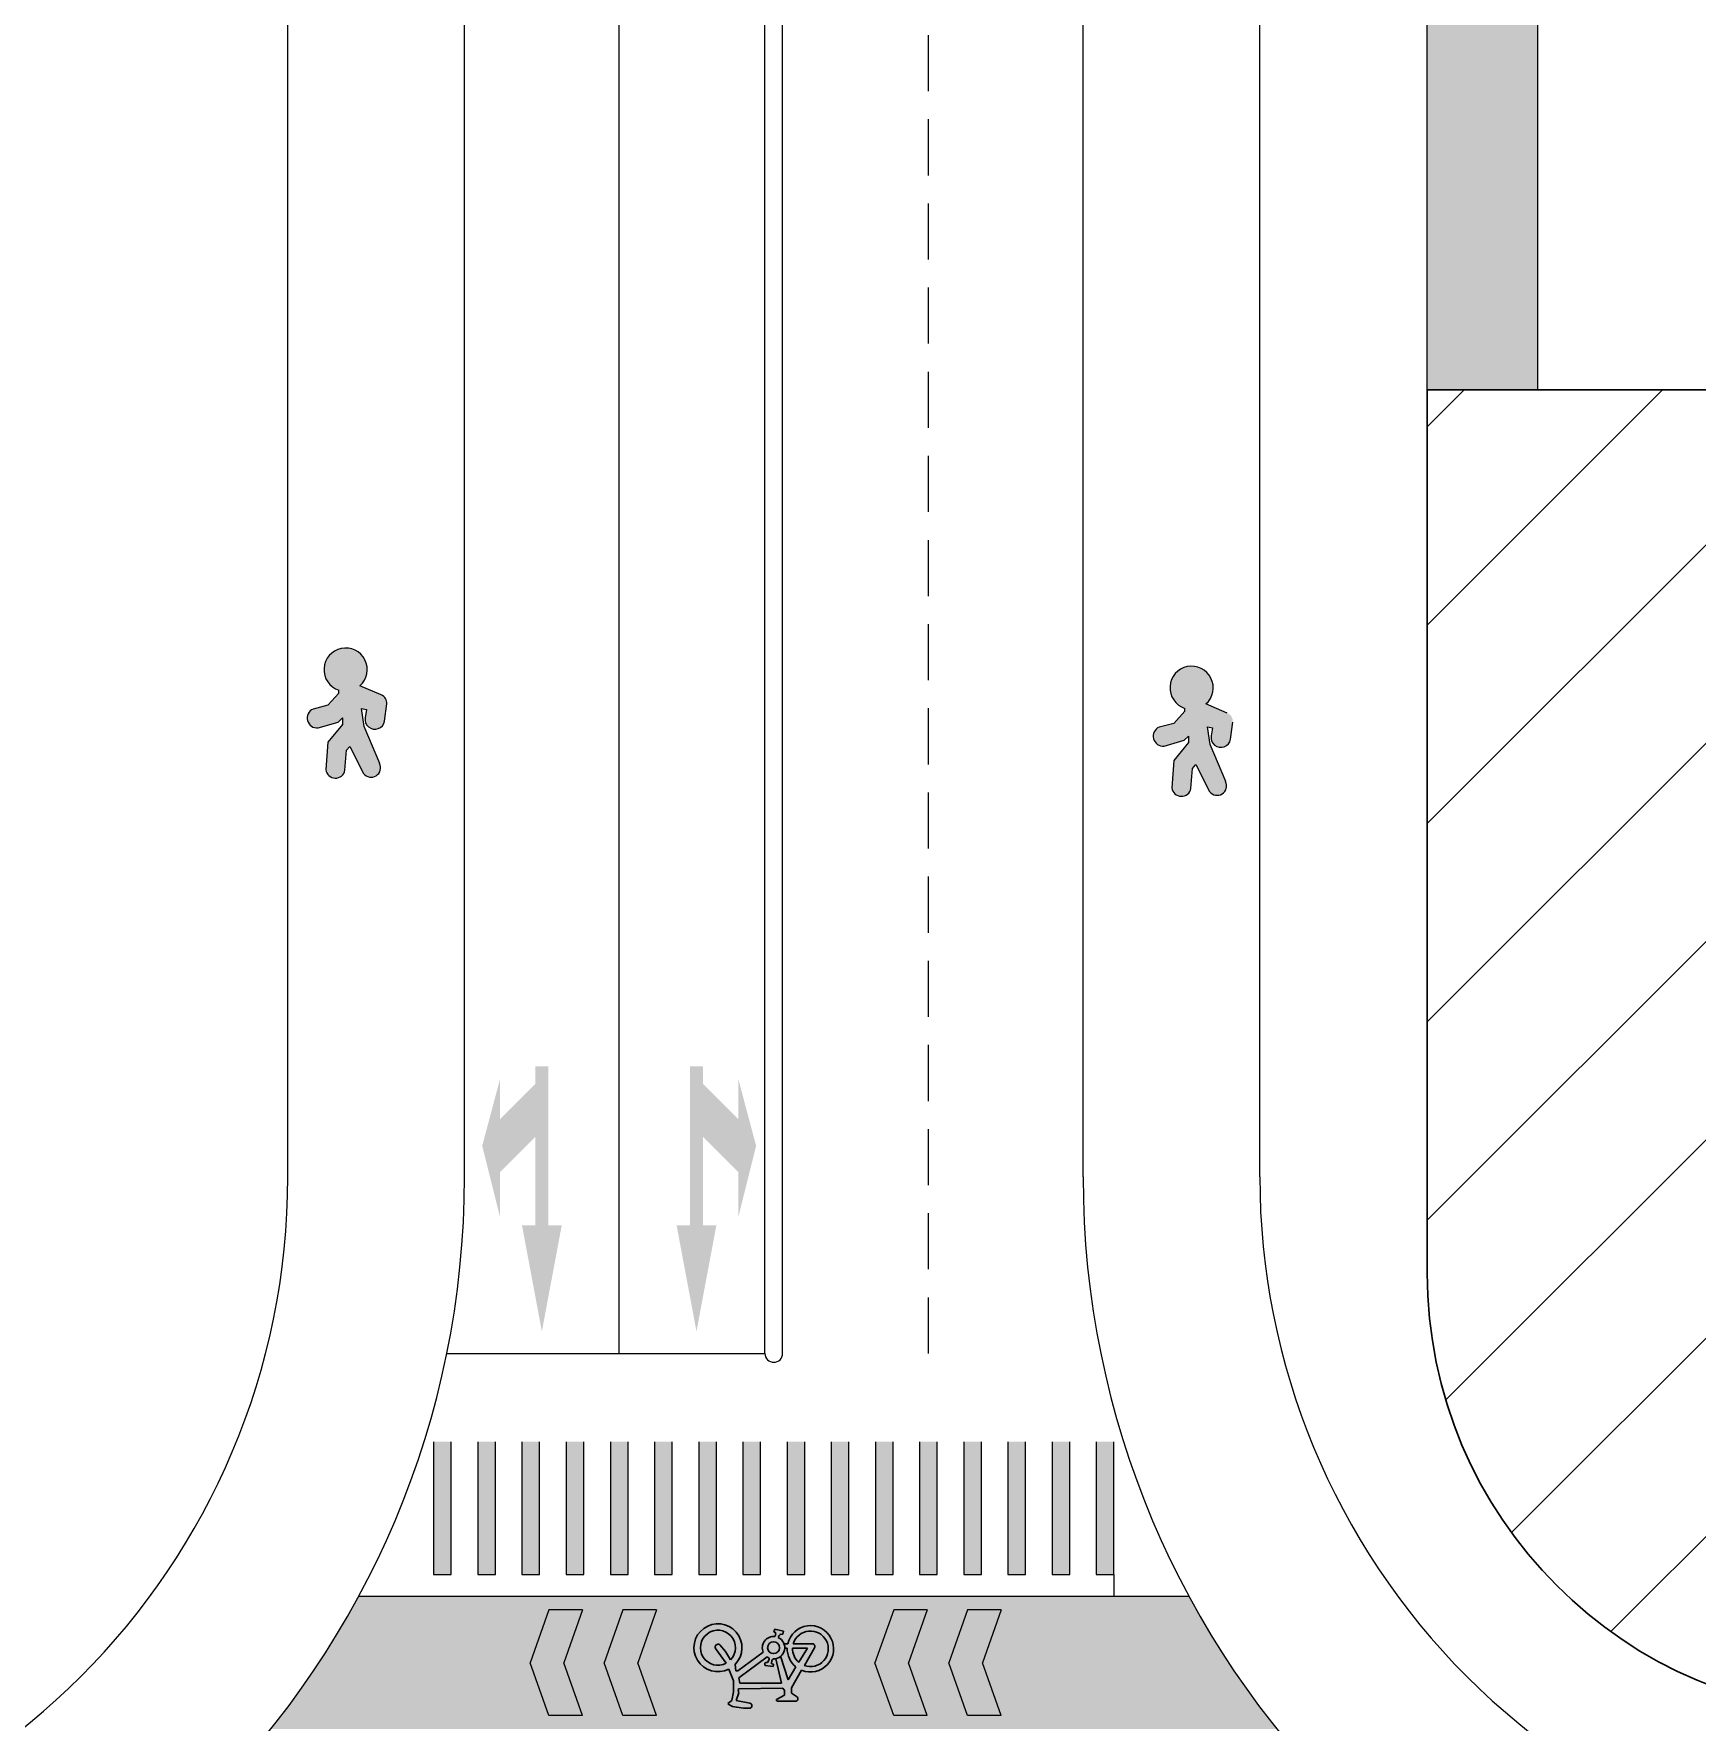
# Model space of a CAD drawing. Header units: millimetres. Extents: x 6292 to 6871, y 8066 to 8345.
# Drawn here: x 6727.51 to 6765.16, y 8211.47 to 8249.69 of the extents above; entities that cross this region are included whole.
import ezdxf

# ---------------------------------------------------------------- set-up
doc = ezdxf.new("R2010")
doc.units = ezdxf.units.MM
doc.header["$LTSCALE"] = 0.2
doc.linetypes.add('HIDDEN', pattern=[9.525, 6.35, -3.175])
doc.layers.get('0').update_dxf_attribs({"color": 255, "lineweight": 25})
doc.layers.add('7号白', color=7, linetype='Continuous', lineweight=25)
doc.layers.add('粗实线', color=255, linetype='Continuous', lineweight=30)
doc.layers.add('粗虚线', color=255, linetype='HIDDEN')

msp = doc.modelspace()

# ---------------------------------------------------------------- hatches: boundary and pattern name
at = {"true_color": 0x105689}
h = msp.add_hatch(color=146, dxfattribs=at)
h.dxf.hatch_style = 1
h.paths.add_polyline_path([(6755.262, 8279.316), (6755.262, 8275.461, -0.238734), (6759.053, 8270.523), (6759.053, 8241.632), (6761.553, 8241.632), (6761.553, 8270.523, 0.22685)])
at = {"true_color": 0xcd6928}
h = msp.add_hatch(dxfattribs=at)
h.set_pattern_fill('ANSI31', color=32)
h.paths.add_polyline_path([(6759.053, 8221.632, 0.414214), (6769.053, 8211.632), (6789.053, 8211.632), (6789.053, 8226.519), (6774.053, 8226.519), (6774.053, 8241.632), (6759.053, 8241.632)])
h.paths.add_polyline_path([(6766.456, 8225.623), (6771.056, 8225.623), (6771.056, 8221.023), (6771.056, 8220.823), (6771.056, 8219.523), (6766.456, 8219.523), (6766.456, 8220.823), (6766.456, 8221.023)], flags=16)
h.paths.add_polyline_path([(6767.579, 8225.018), (6768.279, 8225.018), (6768.979, 8225.018, -1), (6768.979, 8222.681), (6768.279, 8222.681), (6768.279, 8221.481), (6767.579, 8221.481)], flags=0)
h.paths.add_polyline_path([(6768.279, 8224.318), (6768.979, 8224.318, -1), (6768.979, 8223.381), (6768.279, 8223.381)], flags=0)
h.paths.add_polyline_path([(6766.798, 8219.498), (6770.735, 8219.498), (6770.735, 8221.092), (6766.798, 8221.092)], flags=24)
h = msp.add_hatch(color=255)
h.dxf.hatch_style = 1
h.paths.add_polyline_path([(6738.862, 8226.316), (6738.862, 8225.916), (6738.062, 8225.116), (6738.062, 8226.016), (6737.662, 8224.516), (6738.062, 8222.916), (6738.062, 8223.916), (6738.862, 8224.716), (6738.862, 8222.716), (6738.562, 8222.716), (6739.012, 8220.316), (6739.462, 8222.716), (6739.162, 8222.716), (6739.162, 8226.316)])
edge = h.paths.add_edge_path(flags=17)
edge.add_line((6738.862, 8226.316), (6738.862, 8225.916))
h = msp.add_hatch(color=255)
h.dxf.hatch_style = 1
h.paths.add_polyline_path([(6742.662, 8226.316), (6742.662, 8225.916), (6743.462, 8225.116), (6743.462, 8226.016), (6743.862, 8224.516), (6743.462, 8222.916), (6743.462, 8223.916), (6742.662, 8224.716), (6742.662, 8222.716), (6742.962, 8222.716), (6742.512, 8220.316), (6742.062, 8222.716), (6742.362, 8222.716), (6742.362, 8226.316)])
edge = h.paths.add_edge_path(flags=17)
edge.add_line((6742.662, 8226.316), (6742.662, 8225.916))
h = msp.add_hatch(color=255)
h.dxf.hatch_style = 1
h.paths.add_polyline_path([(6736.962, 8217.816), (6736.562, 8217.816), (6736.562, 8214.816), (6736.962, 8214.816)])
h = msp.add_hatch(color=255)
h.dxf.hatch_style = 1
h.paths.add_polyline_path([(6737.962, 8217.816), (6737.562, 8217.816), (6737.562, 8214.816), (6737.962, 8214.816)])
h = msp.add_hatch(color=255)
h.dxf.hatch_style = 1
h.paths.add_polyline_path([(6738.962, 8217.816), (6738.562, 8217.816), (6738.562, 8214.816), (6738.962, 8214.816)])
h = msp.add_hatch(color=255)
h.dxf.hatch_style = 1
h.paths.add_polyline_path([(6739.962, 8217.816), (6739.562, 8217.816), (6739.562, 8214.816), (6739.962, 8214.816)])
h = msp.add_hatch(color=255)
h.dxf.hatch_style = 1
h.paths.add_polyline_path([(6740.962, 8217.816), (6740.562, 8217.816), (6740.562, 8214.816), (6740.962, 8214.816)])
h = msp.add_hatch(color=255)
h.dxf.hatch_style = 1
h.paths.add_polyline_path([(6741.962, 8217.816), (6741.562, 8217.816), (6741.562, 8214.816), (6741.962, 8214.816)])
h = msp.add_hatch(color=255)
h.dxf.hatch_style = 1
h.paths.add_polyline_path([(6742.962, 8217.816), (6742.562, 8217.816), (6742.562, 8214.816), (6742.962, 8214.816)])
h = msp.add_hatch(color=255)
h.dxf.hatch_style = 1
h.paths.add_polyline_path([(6743.962, 8217.816), (6743.562, 8217.816), (6743.562, 8214.816), (6743.962, 8214.816)])
h = msp.add_hatch(color=255)
h.dxf.hatch_style = 1
h.paths.add_polyline_path([(6744.962, 8217.816), (6744.562, 8217.816), (6744.562, 8214.816), (6744.962, 8214.816)])
h = msp.add_hatch(color=255)
h.dxf.hatch_style = 1
h.paths.add_polyline_path([(6745.962, 8217.816), (6745.562, 8217.816), (6745.562, 8214.816), (6745.962, 8214.816)])
h = msp.add_hatch(color=255)
h.dxf.hatch_style = 1
h.paths.add_polyline_path([(6746.962, 8217.816), (6746.562, 8217.816), (6746.562, 8214.816), (6746.962, 8214.816)])
h = msp.add_hatch(color=255)
h.dxf.hatch_style = 1
h.paths.add_polyline_path([(6747.962, 8217.816), (6747.562, 8217.816), (6747.562, 8214.816), (6747.962, 8214.816)])
h = msp.add_hatch(color=255)
h.dxf.hatch_style = 1
h.paths.add_polyline_path([(6748.962, 8217.816), (6748.562, 8217.816), (6748.562, 8214.816), (6748.962, 8214.816)])
h = msp.add_hatch(color=255)
h.dxf.hatch_style = 1
h.paths.add_polyline_path([(6749.962, 8217.816), (6749.562, 8217.816), (6749.562, 8214.816), (6749.962, 8214.816)])
h = msp.add_hatch(color=255)
h.dxf.hatch_style = 1
h.paths.add_polyline_path([(6750.962, 8217.816), (6750.562, 8217.816), (6750.562, 8214.816), (6750.962, 8214.816)])
h = msp.add_hatch(color=255)
h.dxf.hatch_style = 1
h.paths.add_polyline_path([(6751.962, 8217.816), (6751.562, 8217.816), (6751.562, 8214.816), (6751.962, 8214.816)])
at = {"true_color": 0xf8991e}
h = msp.add_hatch(color=30, dxfattribs=at)
h.dxf.hatch_style = 1
h.paths.add_polyline_path([(6730.762, 8209.059, -0.047097), (6727.762, 8206.794), (6727.762, 8183.338, -0.047096), (6730.762, 8181.072)])
h.paths.add_polyline_path([(6730.457, 8200.278), (6730.457, 8199.517), (6729.262, 8199.093), (6728.067, 8199.517), (6728.067, 8200.278), (6729.262, 8199.854)], flags=16)
h.paths.add_polyline_path([(6730.457, 8198.605), (6730.457, 8197.844), (6729.262, 8197.421), (6728.067, 8197.844), (6728.067, 8198.605), (6729.262, 8198.181)], flags=16)
h.paths.add_polyline_path([(6729.372, 8195.81), (6729.768, 8195.58), (6729.893, 8195.58), (6729.969, 8195.697, -0.689607), (6730.068, 8195.688), (6730.068, 8195.26, -0.656062), (6730.036, 8195.242), (6729.934, 8195.421), (6729.83, 8195.421), (6729.776, 8195.385), (6729.792, 8194.379, 0.113285), (6729.885, 8194.388), (6730.058, 8194.328), (6730.113, 8194.633, -0.762839), (6730.229, 8194.647, -0.068179), (6730.188, 8194.243, -0.085421), (6730.127, 8194.144), (6730.053, 8194.232), (6729.857, 8194.267), (6729.61, 8194.267), (6729.346, 8194.161, -12.174219), (6729.241, 8194.304), (6729.384, 8194.318), (6729.384, 8194.369), (6728.962, 8194.942, -0.575923), (6728.608, 8195.201), (6728.561, 8195.228), (6728.511, 8195.213), (6728.511, 8195.185), (6728.443, 8195.207), (6728.487, 8195.403), (6728.565, 8195.386, 0.496138), (6728.587, 8195.299), (6728.63, 8195.28, -0.20048), (6728.773, 8195.412), (6728.773, 8195.496, -2.746477)], flags=16)
h.paths.add_polyline_path([(6729.265, 8195.871), (6728.868, 8196.102, 0.661122), (6728.773, 8196.031), (6728.773, 8195.622, -2.531892)], flags=0)
h.paths.add_polyline_path([(6728.869, 8195.941), (6729.192, 8195.746, -0.229226), (6728.869, 8195.606)], flags=0)
h.paths.add_polyline_path([(6729.132, 8195.077), (6729.096, 8195.077), (6729.071, 8195.027), (6729.543, 8194.388), (6729.663, 8194.414), (6729.663, 8195.354), (6729.109, 8195.224), (6729.109, 8195.182), (6729.142, 8195.138), (6729.23, 8195.126), (6729.236, 8195.172), (6729.287, 8195.165), (6729.262, 8194.982, -0.468432), (6729.192, 8195.005), (6729.192, 8195.038)], flags=0)
h.paths.add_polyline_path([(6728.996, 8195.174, -1), (6728.725, 8195.174, -1)], flags=0)
h.paths.add_polyline_path([(6729.136, 8194.204), (6728.946, 8194.087), (6728.793, 8193.956, 0.919212), (6728.899, 8193.876), (6729.213, 8194.102, -12.387186)], flags=0)
h.paths.add_polyline_path([(6730.457, 8192.473), (6730.457, 8191.712), (6729.262, 8191.289), (6728.067, 8191.712), (6728.067, 8192.473), (6729.262, 8192.049)], flags=16)
h.paths.add_polyline_path([(6730.457, 8190.8), (6730.457, 8190.04), (6729.262, 8189.616), (6728.067, 8190.04), (6728.067, 8190.8), (6729.262, 8190.376)], flags=16)
h.paths.add_polyline_path([(6753.662, 8214.316), (6734.862, 8214.316, -0.045072), (6732.874, 8211.316), (6755.649, 8211.316, -0.045072)])
h.paths.add_polyline_path([(6738.747, 8212.816), (6739.171, 8214.011), (6739.932, 8214.011), (6739.508, 8212.816), (6739.932, 8211.621), (6739.171, 8211.621)], flags=16)
h.paths.add_polyline_path([(6740.42, 8212.816), (6740.844, 8214.011), (6741.605, 8214.011), (6741.181, 8212.816), (6741.605, 8211.621), (6740.844, 8211.621)], flags=16)
h.paths.add_polyline_path([(6743.385, 8212.775), (6743.4, 8212.633), (6743.45, 8212.633), (6744.024, 8213.054, -0.575923), (6744.283, 8213.408), (6744.309, 8213.455), (6744.294, 8213.506), (6744.266, 8213.506), (6744.288, 8213.573), (6744.485, 8213.529), (6744.467, 8213.451, 0.496138), (6744.381, 8213.43), (6744.361, 8213.387, -0.20048), (6744.494, 8213.243), (6744.578, 8213.243, -2.746477), (6744.891, 8212.645), (6744.661, 8212.248), (6744.661, 8212.124), (6744.779, 8212.048, -0.689607), (6744.77, 8211.948), (6744.342, 8211.948, -0.656062), (6744.324, 8211.98), (6744.503, 8212.082), (6744.503, 8212.186), (6744.467, 8212.24), (6743.461, 8212.224, 0.113285), (6743.47, 8212.131), (6743.409, 8211.958), (6743.714, 8211.903, -0.762839), (6743.729, 8211.787, -0.068179), (6743.324, 8211.828, -0.085421), (6743.225, 8211.889), (6743.313, 8211.963), (6743.349, 8212.159), (6743.349, 8212.407), (6743.242, 8212.671, -12.174219)], flags=16)
h.paths.add_polyline_path([(6743.285, 8212.881), (6743.169, 8213.071), (6743.037, 8213.224, 0.919212), (6742.957, 8213.117), (6743.184, 8212.804, -12.387186)], flags=0)
h.paths.add_polyline_path([(6744.158, 8212.885), (6744.158, 8212.92), (6744.109, 8212.946), (6743.47, 8212.473), (6743.496, 8212.353), (6744.436, 8212.353), (6744.306, 8212.907), (6744.263, 8212.907), (6744.22, 8212.875), (6744.208, 8212.787), (6744.253, 8212.78), (6744.246, 8212.729), (6744.063, 8212.754, -0.468432), (6744.087, 8212.824), (6744.119, 8212.824)], flags=0)
h.paths.add_polyline_path([(6744.391, 8213.156, -1), (6744.12, 8213.156, -1)], flags=0)
h.paths.add_polyline_path([(6744.688, 8213.147), (6745.023, 8213.147), (6744.828, 8212.825, -0.229226)], flags=0)
h.paths.add_polyline_path([(6744.703, 8213.243, -2.531892), (6744.953, 8212.751), (6745.183, 8213.149, 0.661122), (6745.112, 8213.243)], flags=0)
h.paths.add_polyline_path([(6746.552, 8212.816), (6746.976, 8214.011), (6747.737, 8214.011), (6747.313, 8212.816), (6747.737, 8211.621), (6746.976, 8211.621)], flags=16)
h.paths.add_polyline_path([(6748.225, 8212.816), (6748.649, 8214.011), (6749.409, 8214.011), (6748.986, 8212.816), (6749.409, 8211.621), (6748.649, 8211.621)], flags=16)
h.paths.add_polyline_path([(6760.753, 8206.799, -0.047117), (6757.753, 8209.067), (6757.753, 8181.063, -0.047121), (6760.753, 8183.331)])
h.paths.add_polyline_path([(6759.253, 8200.717), (6760.448, 8200.293), (6760.448, 8199.532), (6759.253, 8199.956), (6758.058, 8199.532), (6758.058, 8200.293)], flags=16)
h.paths.add_polyline_path([(6759.253, 8199.044), (6760.448, 8198.62), (6760.448, 8197.86), (6759.253, 8198.283), (6758.058, 8197.86), (6758.058, 8198.62)], flags=16)
h.paths.add_polyline_path([(6759.204, 8195.895), (6759.062, 8195.88), (6759.062, 8195.83), (6759.483, 8195.257, -0.575923), (6759.837, 8194.998), (6759.884, 8194.971), (6759.935, 8194.986), (6759.935, 8195.014), (6760.002, 8194.992), (6759.958, 8194.796), (6759.88, 8194.813, 0.496138), (6759.858, 8194.9), (6759.815, 8194.919, -0.20048), (6759.672, 8194.787), (6759.672, 8194.703, -2.746477), (6759.073, 8194.389), (6758.677, 8194.619), (6758.553, 8194.619), (6758.477, 8194.501, -0.689607), (6758.377, 8194.51), (6758.377, 8194.938, -0.656062), (6758.409, 8194.957), (6758.511, 8194.777), (6758.615, 8194.777), (6758.669, 8194.814), (6758.653, 8195.82, 0.113285), (6758.56, 8195.811), (6758.387, 8195.871), (6758.332, 8195.566, -0.762839), (6758.216, 8195.552, -0.068179), (6758.257, 8195.956, -0.085421), (6758.318, 8196.055), (6758.392, 8195.967), (6758.588, 8195.931), (6758.836, 8195.931), (6759.099, 8196.038, -12.174219)], flags=16)
h.paths.add_polyline_path([(6759.309, 8195.995), (6759.499, 8196.111), (6759.653, 8196.243, 0.919212), (6759.546, 8196.323), (6759.232, 8196.097, -12.387186)], flags=0)
h.paths.add_polyline_path([(6759.314, 8195.122), (6759.349, 8195.122), (6759.375, 8195.171), (6758.902, 8195.81), (6758.782, 8195.785), (6758.782, 8194.844), (6759.336, 8194.975), (6759.336, 8195.017), (6759.304, 8195.06), (6759.215, 8195.073), (6759.209, 8195.027), (6759.158, 8195.034), (6759.183, 8195.217, -0.468432), (6759.253, 8195.193), (6759.253, 8195.161)], flags=0)
h.paths.add_polyline_path([(6759.72, 8195.025, -1), (6759.45, 8195.025, -1)], flags=0)
h.paths.add_polyline_path([(6759.576, 8194.593), (6759.576, 8194.258), (6759.253, 8194.453, -0.229226)], flags=0)
h.paths.add_polyline_path([(6759.672, 8194.577, -2.531892), (6759.18, 8194.328), (6759.578, 8194.097, 0.661122), (6759.672, 8194.168)], flags=0)
h.paths.add_polyline_path([(6759.253, 8192.418), (6760.448, 8191.994), (6760.448, 8191.233), (6759.253, 8191.657), (6758.058, 8191.233), (6758.058, 8191.994)], flags=16)
h.paths.add_polyline_path([(6759.253, 8190.745), (6760.448, 8190.321), (6760.448, 8189.561), (6759.253, 8189.984), (6758.058, 8189.561), (6758.058, 8190.321)], flags=16)
h.paths.add_polyline_path([(6755.651, 8178.816), (6732.875, 8178.816, -0.045072), (6734.862, 8175.816), (6753.664, 8175.816, -0.045072)])
h.paths.add_polyline_path([(6749.608, 8177.316), (6749.184, 8176.121), (6748.423, 8176.121), (6748.847, 8177.316), (6748.423, 8178.511), (6749.184, 8178.511)], flags=16)
h.paths.add_polyline_path([(6747.935, 8177.316), (6747.511, 8176.121), (6746.751, 8176.121), (6747.174, 8177.316), (6746.751, 8178.511), (6747.511, 8178.511)], flags=16)
h.paths.add_polyline_path([(6744.955, 8177.323), (6744.94, 8177.465), (6744.89, 8177.465), (6744.317, 8177.044, -0.575923), (6744.058, 8176.69), (6744.031, 8176.643), (6744.046, 8176.592), (6744.074, 8176.592), (6744.052, 8176.525), (6743.856, 8176.569), (6743.873, 8176.646, 0.496138), (6743.959, 8176.668), (6743.979, 8176.711, -0.20048), (6743.846, 8176.855), (6743.762, 8176.855, -2.746477), (6743.449, 8177.453), (6743.679, 8177.85), (6743.679, 8177.974), (6743.561, 8178.05, -0.689607), (6743.57, 8178.15), (6743.998, 8178.15, -0.656062), (6744.016, 8178.118), (6743.837, 8178.016), (6743.837, 8177.912), (6743.874, 8177.857), (6744.879, 8177.873, 0.113285), (6744.87, 8177.966), (6744.931, 8178.14), (6744.626, 8178.195, -0.762839), (6744.611, 8178.311, -0.068179), (6745.016, 8178.27, -0.085421), (6745.115, 8178.209), (6745.027, 8178.134), (6744.991, 8177.938), (6744.991, 8177.691), (6745.098, 8177.427, -12.174219)], flags=16)
h.paths.add_polyline_path([(6745.055, 8177.217), (6745.171, 8177.027), (6745.303, 8176.874, 0.919212), (6745.383, 8176.981), (6745.156, 8177.294, -12.387186)], flags=0)
h.paths.add_polyline_path([(6744.182, 8177.213), (6744.182, 8177.178), (6744.231, 8177.152), (6744.87, 8177.625), (6744.845, 8177.745), (6743.904, 8177.745), (6744.035, 8177.191), (6744.077, 8177.191), (6744.12, 8177.223), (6744.132, 8177.311), (6744.087, 8177.318), (6744.094, 8177.369), (6744.277, 8177.343, -0.468432), (6744.253, 8177.274), (6744.221, 8177.274)], flags=0)
h.paths.add_polyline_path([(6743.949, 8176.942, -1), (6744.22, 8176.942, -1)], flags=0)
h.paths.add_polyline_path([(6743.652, 8176.951), (6743.317, 8176.951), (6743.513, 8177.273, -0.229226)], flags=0)
h.paths.add_polyline_path([(6743.637, 8176.855, -2.531892), (6743.387, 8177.347), (6743.157, 8176.949, 0.661122), (6743.228, 8176.855)], flags=0)
h.paths.add_polyline_path([(6741.803, 8177.316), (6741.379, 8176.121), (6740.619, 8176.121), (6741.042, 8177.316), (6740.619, 8178.511), (6741.379, 8178.511)], flags=16)
h.paths.add_polyline_path([(6740.13, 8177.316), (6739.706, 8176.121), (6738.946, 8176.121), (6739.37, 8177.316), (6738.946, 8178.511), (6739.706, 8178.511)], flags=16)
at = {"true_color": 0xffffff}
h = msp.add_hatch(color=7, dxfattribs=at)
h.dxf.hatch_style = 1
h.paths.add_polyline_path([(6739.171, 8211.621), (6739.932, 8211.621), (6739.508, 8212.816), (6739.932, 8214.011), (6739.171, 8214.011), (6738.747, 8212.816)])
h = msp.add_hatch(color=7, dxfattribs=at)
h.dxf.hatch_style = 1
h.paths.add_polyline_path([(6740.844, 8211.621), (6741.605, 8211.621), (6741.181, 8212.816), (6741.605, 8214.011), (6740.844, 8214.011), (6740.42, 8212.816)])
h = msp.add_hatch(color=7, dxfattribs=at)
h.dxf.hatch_style = 1
h.paths.add_polyline_path([(6746.976, 8211.621), (6747.737, 8211.621), (6747.313, 8212.816), (6747.737, 8214.011), (6746.976, 8214.011), (6746.552, 8212.816)])
h = msp.add_hatch(color=7, dxfattribs=at)
h.dxf.hatch_style = 1
h.paths.add_polyline_path([(6748.649, 8211.621), (6749.409, 8211.621), (6748.986, 8212.816), (6749.409, 8214.011), (6748.649, 8214.011), (6748.225, 8212.816)])
at = {"true_color": 0xf8991e}
h = msp.add_hatch(color=30, dxfattribs=at)
h.dxf.hatch_style = 1
h.paths.add_polyline_path([(6759.232, 8196.097), (6759.569, 8196.34, -0.736031), (6759.653, 8196.243), (6759.499, 8196.111), (6759.309, 8195.995, 12.387186)])
h.paths.add_polyline_path([(6758.902, 8195.81), (6758.782, 8195.785), (6758.782, 8194.844), (6759.336, 8194.975), (6759.336, 8194.978, -0.044399), (6759.331, 8195.023), (6759.304, 8195.06), (6759.215, 8195.073), (6759.209, 8195.027), (6759.158, 8195.034), (6759.183, 8195.217, -0.468432), (6759.253, 8195.193), (6759.253, 8195.161), (6759.314, 8195.122), (6759.349, 8195.122), (6759.375, 8195.171)])
h.paths.add_polyline_path([(6759.45, 8195.025, 1), (6759.72, 8195.025, 1)])
h.paths.add_polyline_path([(6759.576, 8194.715), (6759.576, 8194.771, -0.214298), (6759.39, 8194.863), (6758.854, 8194.695), (6759.148, 8194.516, -0.236956)])
h.paths.add_polyline_path([(6759.576, 8194.593, 0.229226), (6759.253, 8194.453), (6759.576, 8194.258)])
h.paths.add_polyline_path([(6759.672, 8194.577), (6759.672, 8194.168, -0.661122), (6759.578, 8194.097), (6759.18, 8194.328, 2.531892)])
h.paths.add_polyline_path([(6745.156, 8177.294), (6745.4, 8176.958, -0.736031), (6745.303, 8176.874), (6745.171, 8177.027), (6745.055, 8177.217, 12.387186)])
h.paths.add_polyline_path([(6744.87, 8177.625), (6744.845, 8177.745), (6743.904, 8177.745), (6744.035, 8177.191), (6744.038, 8177.191, -0.044399), (6744.083, 8177.195), (6744.12, 8177.223), (6744.132, 8177.311), (6744.087, 8177.318), (6744.094, 8177.369), (6744.277, 8177.343, -0.468432), (6744.253, 8177.274), (6744.221, 8177.274), (6744.182, 8177.213), (6744.182, 8177.178), (6744.231, 8177.152)])
h.paths.add_polyline_path([(6743.949, 8176.942, 1), (6744.22, 8176.942, 1)])
h.paths.add_polyline_path([(6743.754, 8177.673), (6743.576, 8177.379, -0.236956), (6743.774, 8176.951), (6743.831, 8176.951, -0.214298), (6743.923, 8177.137)])
h.paths.add_polyline_path([(6743.513, 8177.273), (6743.317, 8176.951), (6743.652, 8176.951, 0.229226)])
h.paths.add_polyline_path([(6743.387, 8177.347, 2.531892), (6743.637, 8176.855), (6743.228, 8176.855, -0.661122), (6743.157, 8176.949)])
h.paths.add_polyline_path([(6728.946, 8194.087), (6729.136, 8194.204, 12.387186), (6729.213, 8194.102), (6728.876, 8193.859, -0.736031), (6728.793, 8193.956)])
h.paths.add_polyline_path([(6729.663, 8195.354), (6729.109, 8195.224), (6729.109, 8195.221, -0.044399), (6729.114, 8195.176), (6729.142, 8195.138), (6729.23, 8195.126), (6729.236, 8195.172), (6729.287, 8195.165), (6729.262, 8194.982, -0.468432), (6729.192, 8195.005), (6729.192, 8195.038), (6729.132, 8195.077), (6729.096, 8195.077), (6729.071, 8195.027), (6729.543, 8194.388), (6729.663, 8194.414)])
h.paths.add_polyline_path([(6728.725, 8195.174, 1), (6728.996, 8195.174, 1)])
h.paths.add_polyline_path([(6729.592, 8195.504), (6729.297, 8195.682, -0.236956), (6728.869, 8195.484), (6728.869, 8195.427, -0.214298), (6729.056, 8195.336)])
h.paths.add_polyline_path([(6728.869, 8195.941), (6728.869, 8195.606, 0.229226), (6729.192, 8195.746)])
h.paths.add_polyline_path([(6728.773, 8195.622), (6728.773, 8196.031, -0.661122), (6728.868, 8196.102), (6729.265, 8195.871, 2.531892)])
h.paths.add_polyline_path([(6743.037, 8213.224), (6743.169, 8213.071), (6743.285, 8212.881, 12.387186), (6743.184, 8212.804), (6742.94, 8213.14, -0.736031)])
h.paths.add_polyline_path([(6744.306, 8212.907), (6744.302, 8212.907, -0.044399), (6744.258, 8212.903), (6744.22, 8212.875), (6744.208, 8212.787), (6744.253, 8212.78), (6744.246, 8212.729), (6744.063, 8212.754, -0.468432), (6744.087, 8212.824), (6744.119, 8212.824), (6744.158, 8212.885), (6744.158, 8212.92), (6744.109, 8212.946), (6743.47, 8212.473), (6743.496, 8212.353), (6744.436, 8212.353)])
h.paths.add_polyline_path([(6744.12, 8213.156, 1), (6744.391, 8213.156, 1)])
h.paths.add_polyline_path([(6744.566, 8213.147), (6744.509, 8213.147, -0.214298), (6744.417, 8212.961), (6744.586, 8212.425), (6744.764, 8212.719, -0.236956)])
h.paths.add_polyline_path([(6745.023, 8213.147), (6744.688, 8213.147, 0.229226), (6744.828, 8212.825)])
h.paths.add_polyline_path([(6744.703, 8213.243), (6745.112, 8213.243, -0.661122), (6745.183, 8213.149), (6744.953, 8212.751, 2.531892)])
at = {"layer": '7号白', "true_color": 0xffffff}
h = msp.add_hatch(color=7, dxfattribs=at)
h.dxf.hatch_style = 1
h.paths.add_polyline_path([(6734.415, 8234.831), (6734.415, 8234.766), (6734.165, 8234.489), (6733.834, 8234.405, 1.020867), (6734.023, 8233.999), (6734.405, 8234.11), (6734.501, 8234.204), (6734.501, 8234.056), (6734.17, 8233.652), (6734.12, 8233.033, 0.958865), (6734.56, 8233.07), (6734.589, 8233.47), (6734.669, 8233.559), (6734.977, 8232.944, 0.905947), (6735.341, 8233.174), (6734.988, 8234.011), (6734.932, 8234.413), (6735.044, 8234.391), (6735.012, 8234.206, 1.045404), (6735.454, 8234.154), (6735.501, 8234.524, 0.348), (6735.377, 8234.723), (6734.895, 8234.929, 3.731253)])
h = msp.add_hatch(color=7, dxfattribs=at)
h.dxf.hatch_style = 1
h.paths.add_polyline_path([(6753.564, 8234.42), (6753.564, 8234.355), (6753.314, 8234.079), (6752.983, 8233.995, 0.857044), (6753.097, 8233.567), (6753.554, 8233.7), (6753.65, 8233.794), (6753.65, 8233.645), (6753.319, 8233.241), (6753.268, 8232.622, 0.85262), (6753.705, 8232.609), (6753.738, 8233.059), (6753.817, 8233.149), (6754.125, 8232.534, 0.905947), (6754.49, 8232.763), (6754.137, 8233.601), (6754.081, 8234.003), (6754.193, 8233.981), (6754.161, 8233.796, 0.992708), (6754.6, 8233.721), (6754.649, 8234.113, 0.348), (6754.525, 8234.312), (6754.044, 8234.519, 3.731253)])
at = {"layer": '粗实线'}
h = msp.add_hatch(color=256, dxfattribs=at)
h.dxf.hatch_style = 1
h.paths.add_polyline_path([(6744.578, 8213.243), (6744.494, 8213.243, -0.096698), (6744.509, 8213.147), (6744.566, 8213.147, 0.236956), (6744.764, 8212.719), (6744.586, 8212.425), (6744.417, 8212.961, -0.123948), (6744.306, 8212.907), (6744.436, 8212.353), (6743.496, 8212.353), (6743.47, 8212.473), (6744.109, 8212.946), (6744.158, 8212.92), (6744.158, 8212.885), (6744.119, 8212.824), (6744.087, 8212.824, 0.468432), (6744.063, 8212.754), (6744.246, 8212.729), (6744.253, 8212.78), (6744.208, 8212.787), (6744.22, 8212.875), (6744.258, 8212.903, 0.802607), (6744.361, 8213.387), (6744.381, 8213.43, -0.299435), (6744.432, 8213.464), (6744.47, 8213.464), (6744.485, 8213.529), (6744.288, 8213.573), (6744.266, 8213.506), (6744.294, 8213.506), (6744.309, 8213.455), (6744.283, 8213.408, 0.575923), (6744.024, 8213.054), (6743.45, 8212.633), (6743.4, 8212.633), (6743.385, 8212.775, 12.174219), (6743.242, 8212.671), (6743.349, 8212.407), (6743.349, 8212.159), (6743.313, 8211.963), (6743.225, 8211.889, 0.085421), (6743.324, 8211.828, 0.068179), (6743.729, 8211.787, 0.762839), (6743.714, 8211.903), (6743.409, 8211.958), (6743.47, 8212.131, -0.113285), (6743.461, 8212.224), (6744.467, 8212.24), (6744.503, 8212.186), (6744.503, 8212.082), (6744.324, 8211.98, 0.656062), (6744.342, 8211.948), (6744.77, 8211.948, 0.689607), (6744.779, 8212.048), (6744.661, 8212.124), (6744.661, 8212.248), (6744.891, 8212.645, 2.746477)])
h.paths.add_polyline_path([(6744.953, 8212.751), (6745.183, 8213.149, 0.661122), (6745.112, 8213.243), (6744.703, 8213.243, -2.531892)], flags=16)
h.paths.add_polyline_path([(6744.828, 8212.825, -0.229226), (6744.688, 8213.147), (6745.023, 8213.147)], flags=16)
h.paths.add_polyline_path([(6744.12, 8213.156, -1), (6744.391, 8213.156, -1)], flags=16)
h.paths.add_polyline_path([(6743.285, 8212.881), (6743.169, 8213.071), (6743.037, 8213.224, 0.736031), (6742.94, 8213.14), (6743.184, 8212.804, -12.387186)], flags=16)

# ---------------------------------------------------------------- linework, layer by layer
for p, q in [((6733.262, 8223.816), (6733.262, 8323.816)), ((6737.262, 8223.816), (6737.262, 8323.816)), ((6751.262, 8223.816), (6751.262, 8323.816)), ((6755.262, 8223.816), (6755.262, 8323.816)), ((6740.762, 8219.816), (6740.762, 8253.816)), ((6736.858, 8219.816), (6744.062, 8219.816)), ((6736.858, 8219.816), (6744.062, 8219.816)), ((6736.562, 8217.816), (6736.562, 8214.816)), ((6736.962, 8214.816), (6736.962, 8217.816)), ((6737.562, 8217.816), (6737.562, 8214.816)), ((6737.962, 8214.816), (6737.962, 8217.816)), ((6738.562, 8217.816), (6738.562, 8214.816)), ((6738.962, 8214.816), (6738.962, 8217.816)), ((6739.562, 8217.816), (6739.562, 8214.816)), ((6739.962, 8214.816), (6739.962, 8217.816)), ((6740.562, 8217.816), (6740.562, 8214.816)), ((6740.962, 8214.816), (6740.962, 8217.816)), ((6741.562, 8217.816), (6741.562, 8214.816)), ((6741.962, 8214.816), (6741.962, 8217.816)), ((6742.562, 8217.816), (6742.562, 8214.816)), ((6742.962, 8214.816), (6742.962, 8217.816)), ((6743.562, 8217.816), (6743.562, 8214.816)), ((6743.962, 8214.816), (6743.962, 8217.816)), ((6744.562, 8217.816), (6744.562, 8214.816)), ((6744.962, 8214.816), (6744.962, 8217.816)), ((6745.562, 8217.816), (6745.562, 8214.816)), ((6745.962, 8214.816), (6745.962, 8217.816)), ((6746.562, 8217.816), (6746.562, 8214.816)), ((6746.962, 8214.816), (6746.962, 8217.816)), ((6747.562, 8217.816), (6747.562, 8214.816)), ((6747.962, 8214.816), (6747.962, 8217.816)), ((6748.562, 8217.816), (6748.562, 8214.816)), ((6748.962, 8214.816), (6748.962, 8217.816)), ((6749.562, 8217.816), (6749.562, 8214.816)), ((6749.962, 8214.816), (6749.962, 8217.816)), ((6750.562, 8217.816), (6750.562, 8214.816)), ((6750.962, 8214.816), (6750.962, 8217.816)), ((6751.562, 8217.816), (6751.562, 8214.816)), ((6751.962, 8214.816), (6751.962, 8217.816)), ((6736.562, 8214.816), (6736.962, 8214.816)), ((6737.562, 8214.816), (6737.962, 8214.816)), ((6738.562, 8214.816), (6738.962, 8214.816)), ((6739.562, 8214.816), (6739.962, 8214.816)), ((6740.562, 8214.816), (6740.962, 8214.816)), ((6741.562, 8214.816), (6741.962, 8214.816)), ((6742.562, 8214.816), (6742.962, 8214.816)), ((6743.562, 8214.816), (6743.962, 8214.816)), ((6744.562, 8214.816), (6744.962, 8214.816)), ((6745.562, 8214.816), (6745.962, 8214.816)), ((6746.562, 8214.816), (6746.962, 8214.816)), ((6747.562, 8214.816), (6747.962, 8214.816)), ((6748.562, 8214.816), (6748.962, 8214.816)), ((6749.562, 8214.816), (6749.962, 8214.816)), ((6750.562, 8214.816), (6750.962, 8214.816)), ((6751.562, 8214.816), (6751.962, 8214.816)), ((6751.962, 8214.816), (6751.962, 8214.316))]:
    msp.add_line(p, q)
at = {"color": 18, "true_color": 0x000000}
for p, q in [((6759.053, 8241.632), (6759.053, 8270.523)), ((6761.553, 8241.632), (6761.553, 8270.523)), ((6753.662, 8214.316), (6734.862, 8214.316))]:
    msp.add_line(p, q, dxfattribs=at)
at = {"color": 1}
for p, q in [((6744.062, 8219.816), (6744.062, 8254.872)), ((6744.462, 8219.816), (6744.462, 8254.872))]:
    msp.add_line(p, q, dxfattribs=at)
at = {"color": 18, "lineweight": 30, "true_color": 0x000000}
for q in [(6759.053, 8221.632), (6774.053, 8241.632)]:
    msp.add_line((6759.053, 8241.632), q, dxfattribs=at)
at = {"color": 7, "true_color": 0xffffff}
for p, q in [((6739.171, 8214.011), (6738.747, 8212.816)), ((6739.932, 8214.011), (6739.171, 8214.011)), ((6739.932, 8214.011), (6739.508, 8212.816)), ((6740.844, 8214.011), (6740.42, 8212.816)), ((6741.605, 8214.011), (6740.844, 8214.011)), ((6741.605, 8214.011), (6741.181, 8212.816)), ((6746.976, 8214.011), (6746.552, 8212.816)), ((6747.737, 8214.011), (6746.976, 8214.011)), ((6747.737, 8214.011), (6747.313, 8212.816)), ((6748.649, 8214.011), (6748.225, 8212.816)), ((6749.409, 8214.011), (6748.649, 8214.011)), ((6749.409, 8214.011), (6748.986, 8212.816)), ((6739.171, 8211.621), (6738.747, 8212.816)), ((6739.932, 8211.621), (6739.508, 8212.816)), ((6740.844, 8211.621), (6740.42, 8212.816)), ((6741.605, 8211.621), (6741.181, 8212.816)), ((6746.976, 8211.621), (6746.552, 8212.816)), ((6747.737, 8211.621), (6747.313, 8212.816)), ((6748.649, 8211.621), (6748.225, 8212.816)), ((6749.409, 8211.621), (6748.986, 8212.816)), ((6739.932, 8211.621), (6739.171, 8211.621)), ((6741.605, 8211.621), (6740.844, 8211.621)), ((6747.737, 8211.621), (6746.976, 8211.621)), ((6749.409, 8211.621), (6748.649, 8211.621))]:
    msp.add_line(p, q, dxfattribs=at)
for centre, radius, start, end in [((6717.262, 8223.816), 20, 270, 0), ((6717.262, 8223.816), 16, 270, 360), ((6771.262, 8223.816), 20, 180, 270), ((6771.263, 8223.817), 16.001, 180.0031, 270.0031)]:
    msp.add_arc(centre, radius, start, end)
at = {"color": 18, "lineweight": 30, "true_color": 0x000000}
msp.add_arc((6769.053, 8221.632), 10, 180, 270, dxfattribs=at)
at = {"color": 1}
msp.add_arc((6744.262, 8219.816), 0.2, 180, 0, dxfattribs=at)
at = {"layer": '7号白'}
for p, q in [((6734.165, 8234.489), (6734.415, 8234.766)), ((6734.415, 8234.766), (6734.415, 8234.831)), ((6735.377, 8234.723), (6734.895, 8234.929)), ((6734.165, 8234.489), (6733.834, 8234.405)), ((6734.988, 8234.011), (6734.932, 8234.413)), ((6734.932, 8234.413), (6735.044, 8234.391)), ((6735.044, 8234.391), (6735.013, 8234.209)), ((6735.451, 8234.131), (6735.5, 8234.519)), ((6753.314, 8234.079), (6753.564, 8234.355)), ((6753.564, 8234.355), (6753.564, 8234.42)), ((6754.525, 8234.312), (6754.044, 8234.519)), ((6733.948, 8233.978), (6734.405, 8234.11)), ((6734.501, 8234.056), (6734.17, 8233.652)), ((6734.405, 8234.11), (6734.501, 8234.204)), ((6734.501, 8234.204), (6734.501, 8234.056)), ((6735.341, 8233.174), (6734.988, 8234.011)), ((6753.314, 8234.079), (6752.983, 8233.995)), ((6754.137, 8233.601), (6754.081, 8234.003)), ((6754.081, 8234.003), (6754.193, 8233.981)), ((6754.193, 8233.981), (6754.162, 8233.799)), ((6754.6, 8233.721), (6754.649, 8234.108)), ((6734.17, 8233.652), (6734.12, 8233.033)), ((6734.589, 8233.47), (6734.669, 8233.559)), ((6734.669, 8233.559), (6734.977, 8232.944)), ((6753.097, 8233.567), (6753.554, 8233.7)), ((6753.65, 8233.645), (6753.319, 8233.241)), ((6753.554, 8233.7), (6753.65, 8233.794)), ((6753.65, 8233.794), (6753.65, 8233.645)), ((6754.49, 8232.763), (6754.137, 8233.601)), ((6734.556, 8233.019), (6734.589, 8233.47)), ((6753.319, 8233.241), (6753.268, 8232.622)), ((6753.738, 8233.059), (6753.817, 8233.149)), ((6753.817, 8233.149), (6754.125, 8232.534)), ((6753.705, 8232.609), (6753.738, 8233.059))]:
    msp.add_line(p, q, dxfattribs=at)
for centre, radius, start, end in [((6734.57, 8235.296), 0.49, 311.5916, 251.5794), ((6753.719, 8234.885), 0.49, 311.5916, 251.5794), ((6735.313, 8234.545), 0.189, 352.1062, 70.328), ((6733.924, 8234.2), 0.224, 113.7629, 276.1549), ((6735.232, 8234.17), 0.223, 169.8786, 349.8786), ((6753.073, 8233.79), 0.224, 113.7629, 276.1549), ((6754.381, 8233.76), 0.223, 169.8786, 349.8786), ((6735.147, 8233.077), 0.216, 217.799, 26.4986), ((6734.339, 8233.061), 0.221, 187.2705, 349.0767), ((6754.296, 8232.667), 0.216, 217.799, 26.4986), ((6753.488, 8232.65), 0.221, 187.2705, 349.0767)]:
    msp.add_arc(centre, radius, start, end, dxfattribs=at)
at = {"layer": '粗实线'}
for p, q in [((6744.288, 8213.573), (6744.266, 8213.506)), ((6744.266, 8213.506), (6744.294, 8213.506)), ((6744.309, 8213.455), (6744.283, 8213.408)), ((6744.485, 8213.529), (6744.288, 8213.573)), ((6744.294, 8213.506), (6744.309, 8213.455)), ((6744.382, 8213.432), (6744.361, 8213.387)), ((6744.47, 8213.464), (6744.433, 8213.464)), ((6744.47, 8213.464), (6744.485, 8213.529)), ((6744.578, 8213.243), (6744.494, 8213.243)), ((6745.112, 8213.243), (6744.703, 8213.243)), ((6743.184, 8212.804), (6742.94, 8213.14)), ((6743.169, 8213.071), (6743.037, 8213.224)), ((6743.285, 8212.881), (6743.169, 8213.071)), ((6743.45, 8212.633), (6744.024, 8213.054)), ((6743.47, 8212.473), (6744.109, 8212.946)), ((6744.109, 8212.946), (6744.158, 8212.92)), ((6744.158, 8212.885), (6744.119, 8212.824)), ((6744.158, 8212.92), (6744.158, 8212.885)), ((6744.208, 8212.787), (6744.22, 8212.875)), ((6744.22, 8212.875), (6744.258, 8212.903)), ((6744.302, 8212.907), (6744.306, 8212.907)), ((6744.306, 8212.907), (6744.436, 8212.353)), ((6744.586, 8212.425), (6744.417, 8212.961)), ((6744.566, 8213.147), (6744.509, 8213.147)), ((6745.023, 8213.147), (6744.688, 8213.147)), ((6744.828, 8212.825), (6745.023, 8213.147)), ((6745.183, 8213.149), (6744.953, 8212.751)), ((6743.349, 8212.407), (6743.242, 8212.671)), ((6743.4, 8212.633), (6743.385, 8212.775)), ((6743.45, 8212.633), (6743.4, 8212.633)), ((6743.496, 8212.353), (6743.47, 8212.473)), ((6744.063, 8212.754), (6744.246, 8212.729)), ((6744.119, 8212.824), (6744.087, 8212.824)), ((6744.253, 8212.78), (6744.208, 8212.787)), ((6744.246, 8212.729), (6744.253, 8212.78)), ((6744.586, 8212.425), (6744.764, 8212.719)), ((6744.891, 8212.645), (6744.661, 8212.248)), ((6743.313, 8211.963), (6743.349, 8212.159)), ((6743.349, 8212.159), (6743.349, 8212.407)), ((6743.47, 8212.131), (6743.409, 8211.958)), ((6744.467, 8212.24), (6743.461, 8212.224)), ((6744.436, 8212.353), (6743.496, 8212.353)), ((6744.503, 8212.186), (6744.467, 8212.24)), ((6744.503, 8212.082), (6744.503, 8212.186)), ((6744.661, 8212.248), (6744.661, 8212.124)), ((6744.779, 8212.048), (6744.661, 8212.124)), ((6743.225, 8211.889), (6743.313, 8211.963)), ((6743.409, 8211.958), (6743.719, 8211.902)), ((6744.503, 8212.082), (6744.324, 8211.98)), ((6744.342, 8211.948), (6744.77, 8211.948))]:
    msp.add_line(p, q, dxfattribs=at)
msp.add_circle((6744.256, 8213.156), 0.135, dxfattribs=at)
for centre, radius, start, end in [((6742.998, 8213.155), 0.543, 315.5576, 296.7745), ((6745.091, 8213.13), 0.525, 247.6435, 167.6167), ((6742.998, 8213.155), 0.397, 316.3386, 297.877), ((6744.256, 8213.156), 0.254, 83.9352, 203.6898), ((6744.256, 8213.156), 0.254, 270.3968, 65.3999), ((6744.432, 8213.408), 0.0559, 89.6389, 153.7604), ((6745.091, 8213.13), 0.404, 250.0011, 163.7927), ((6745.128, 8213.181), 0.0643, 330.1402, 104.0184), ((6743.002, 8213.167), 0.067, 57.9615, 203.3784), ((6745.091, 8213.13), 0.525, 178.1787, 231.5016), ((6745.091, 8213.13), 0.404, 177.6293, 229.2718), ((6744.104, 8212.779), 0.0478, 110.9312, 211.3308), ((6743.668, 8212.198), 0.209, 172.7011, 198.5538), ((6743.451, 8212.146), 0.343, 228.7176, 248.2471), ((6743.677, 8213.284), 1.498, 256.3854, 271.9868), ((6743.706, 8211.843), 0.0606, 292.4443, 77.6993), ((6744.34, 8211.968), 0.0202, 142.7357, 275.8052), ((6744.756, 8212), 0.0536, 285.621, 63.9826)]:
    msp.add_arc(centre, radius, start, end, dxfattribs=at)
at = {"layer": '粗虚线'}
msp.add_line((6747.762, 8219.816), (6747.762, 8274.969), dxfattribs=at)

doc.saveas('drawing.dxf')
